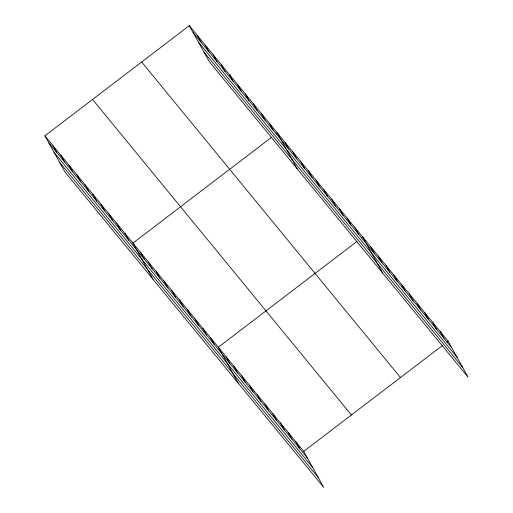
<?xml version="1.0" encoding="UTF-8"?>
<svg xmlns="http://www.w3.org/2000/svg" width="513" height="513" viewBox="0 0 513 513"><rect width="100%" height="100%" fill="white"/><g stroke="black" fill="none" stroke-linecap="round" stroke-linejoin="round"><path stroke-width="0.77" d="M44.92 135.823L303.741 451.363L323.69 487.35L64.869 171.81L44.92 135.823L189.31 25.65L448.131 341.19L468.08 377.177L209.259 61.637L189.31 25.65M271.589 137.298L132.918 243.104L152.868 279.098M276.039 133.899L277.309 132.931L297.258 168.924M357.003 241.424L218.333 347.23L238.282 383.224M361.447 238.032L362.717 237.064L382.666 273.051M303.741 451.363L442.411 345.55M446.861 342.158L448.131 341.19M193.074 32.447L451.902 347.987M198.416 42.079L457.237 357.619M203.917 52.005L462.739 367.545M141.659 62.009L400.48 377.542M92.571 99.464L351.392 415.004M48.69 142.62L307.511 458.16M54.025 152.252L312.853 467.792M59.527 162.179L318.349 477.718M440.366 331.725L444.136 338.522M432.6 322.254L436.371 329.057M424.835 312.789L428.605 319.586M417.075 303.324L420.84 310.121M409.31 293.859L413.074 300.656M401.544 284.394L405.308 291.192M393.779 274.923L397.549 281.727M386.013 265.458L389.784 272.256M378.248 255.993L382.018 262.791M370.482 246.529L374.253 253.326M354.958 227.592L358.722 234.396M347.192 218.128L350.956 224.925M339.426 208.663L343.197 215.46M331.661 199.198L335.431 205.995M323.895 189.733L327.666 196.53M316.13 180.262L319.9 187.059M308.364 170.797L312.135 177.594M300.605 161.332L304.369 168.129M292.84 151.867L296.604 158.664M285.074 142.396L288.838 149.2M269.306 123.178L273.076 129.981M261.309 113.424L265.08 120.228M253.307 103.671L257.077 110.475M245.31 93.924L249.074 100.721M237.307 84.17L241.078 90.968M229.311 74.417L233.075 81.214M221.308 64.664L225.079 71.461M213.305 54.91L217.076 61.707M205.309 45.157L209.08 51.954M197.306 35.403L201.077 42.201M295.975 441.892L299.746 448.695M288.21 432.427L291.98 439.224M280.451 422.962L284.215 429.759M272.685 413.497L276.449 420.294M264.92 404.032L268.69 410.83M257.154 394.561L260.925 401.365M249.389 385.096L253.159 391.894M241.623 375.631L245.394 382.429M233.857 366.167L237.628 372.964M226.098 356.702L229.862 363.499M210.567 337.766L214.331 344.563M202.802 328.301L206.572 335.098M195.036 318.836L198.807 325.633M187.271 309.371L191.041 316.168M179.505 299.9L183.276 306.703M171.74 290.435L175.51 297.232M163.98 280.97L167.745 287.767M156.215 271.505L159.979 278.303M148.449 262.04L152.22 268.838M140.684 252.569L144.454 259.373M124.922 233.351L128.686 240.148M116.919 223.597L120.69 230.395M108.916 213.844L112.687 220.648M100.92 204.091L104.69 210.894M92.917 194.337L96.688 201.141M84.921 184.59L88.685 191.387M76.918 174.837L80.688 181.634M68.922 165.083L72.686 171.881M60.919 155.33L64.689 162.127M52.922 145.577L56.687 152.374"/></g></svg>
